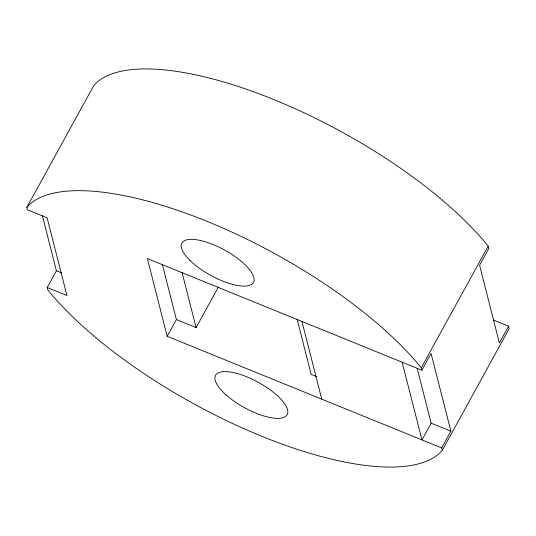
<?xml version="1.0" encoding="UTF-8"?>
<svg xmlns="http://www.w3.org/2000/svg" width="536" height="536" viewBox="0 0 536 536"><rect width="100%" height="100%" fill="white"/><g stroke="black" fill="none" stroke-linecap="round" stroke-linejoin="round"><path stroke-width="0.8" d="M42.378 215.72L56.407 270.76L47.208 287.497L66.933 295.517L47.128 217.81L27.403 209.79L26.8 207.419L93.72 85.693L96.467 82.745A241.314 85.298 28.8 0 1 274.077 99.669A241.314 85.298 28.8 0 1 483.137 240.007L488.189 246.125L488.798 248.496L479.593 265.24L499.391 342.946L508.597 326.21L493.529 320.079M47.208 287.497L47.811 289.875L52.863 295.993A241.314 85.298 28.8 0 0 261.923 436.331A241.314 85.298 28.8 0 0 439.533 453.255L442.28 450.307L441.671 447.935L167.192 336.3L176.391 319.563L162.368 264.516M176.391 319.563L196.116 327.583L218.567 286.74M167.192 336.3L147.387 258.593L421.872 370.229L421.269 367.857L488.189 246.125M421.872 370.229L431.078 353.492L450.877 431.199L441.671 447.935M417.129 368.132L431.158 423.179L421.953 439.915L402.154 362.202M442.28 450.307L509.2 328.581L508.597 326.21M26.8 207.419L29.547 204.477A241.314 85.298 28.8 0 1 207.157 221.395A241.314 85.298 28.8 0 1 416.217 361.74L421.269 367.857M56.407 270.76L61.714 272.918M316.481 376.54L311.168 374.376L297.145 319.335M431.158 423.179L450.877 431.199M301.949 321.426L321.747 399.139M182.086 272.543L196.116 327.583M189.885 260.302A40.837 14.432 28.8 0 0 252.007 284.093A40.837 14.432 28.8 0 0 211.171 243.8A40.837 14.432 28.8 0 0 189.885 260.302M226.172 394.992A40.837 14.432 28.8 0 0 286.8 415.259A40.837 14.432 28.8 0 0 241.2 374.751A40.837 14.432 28.8 0 0 226.172 394.992"/></g></svg>
